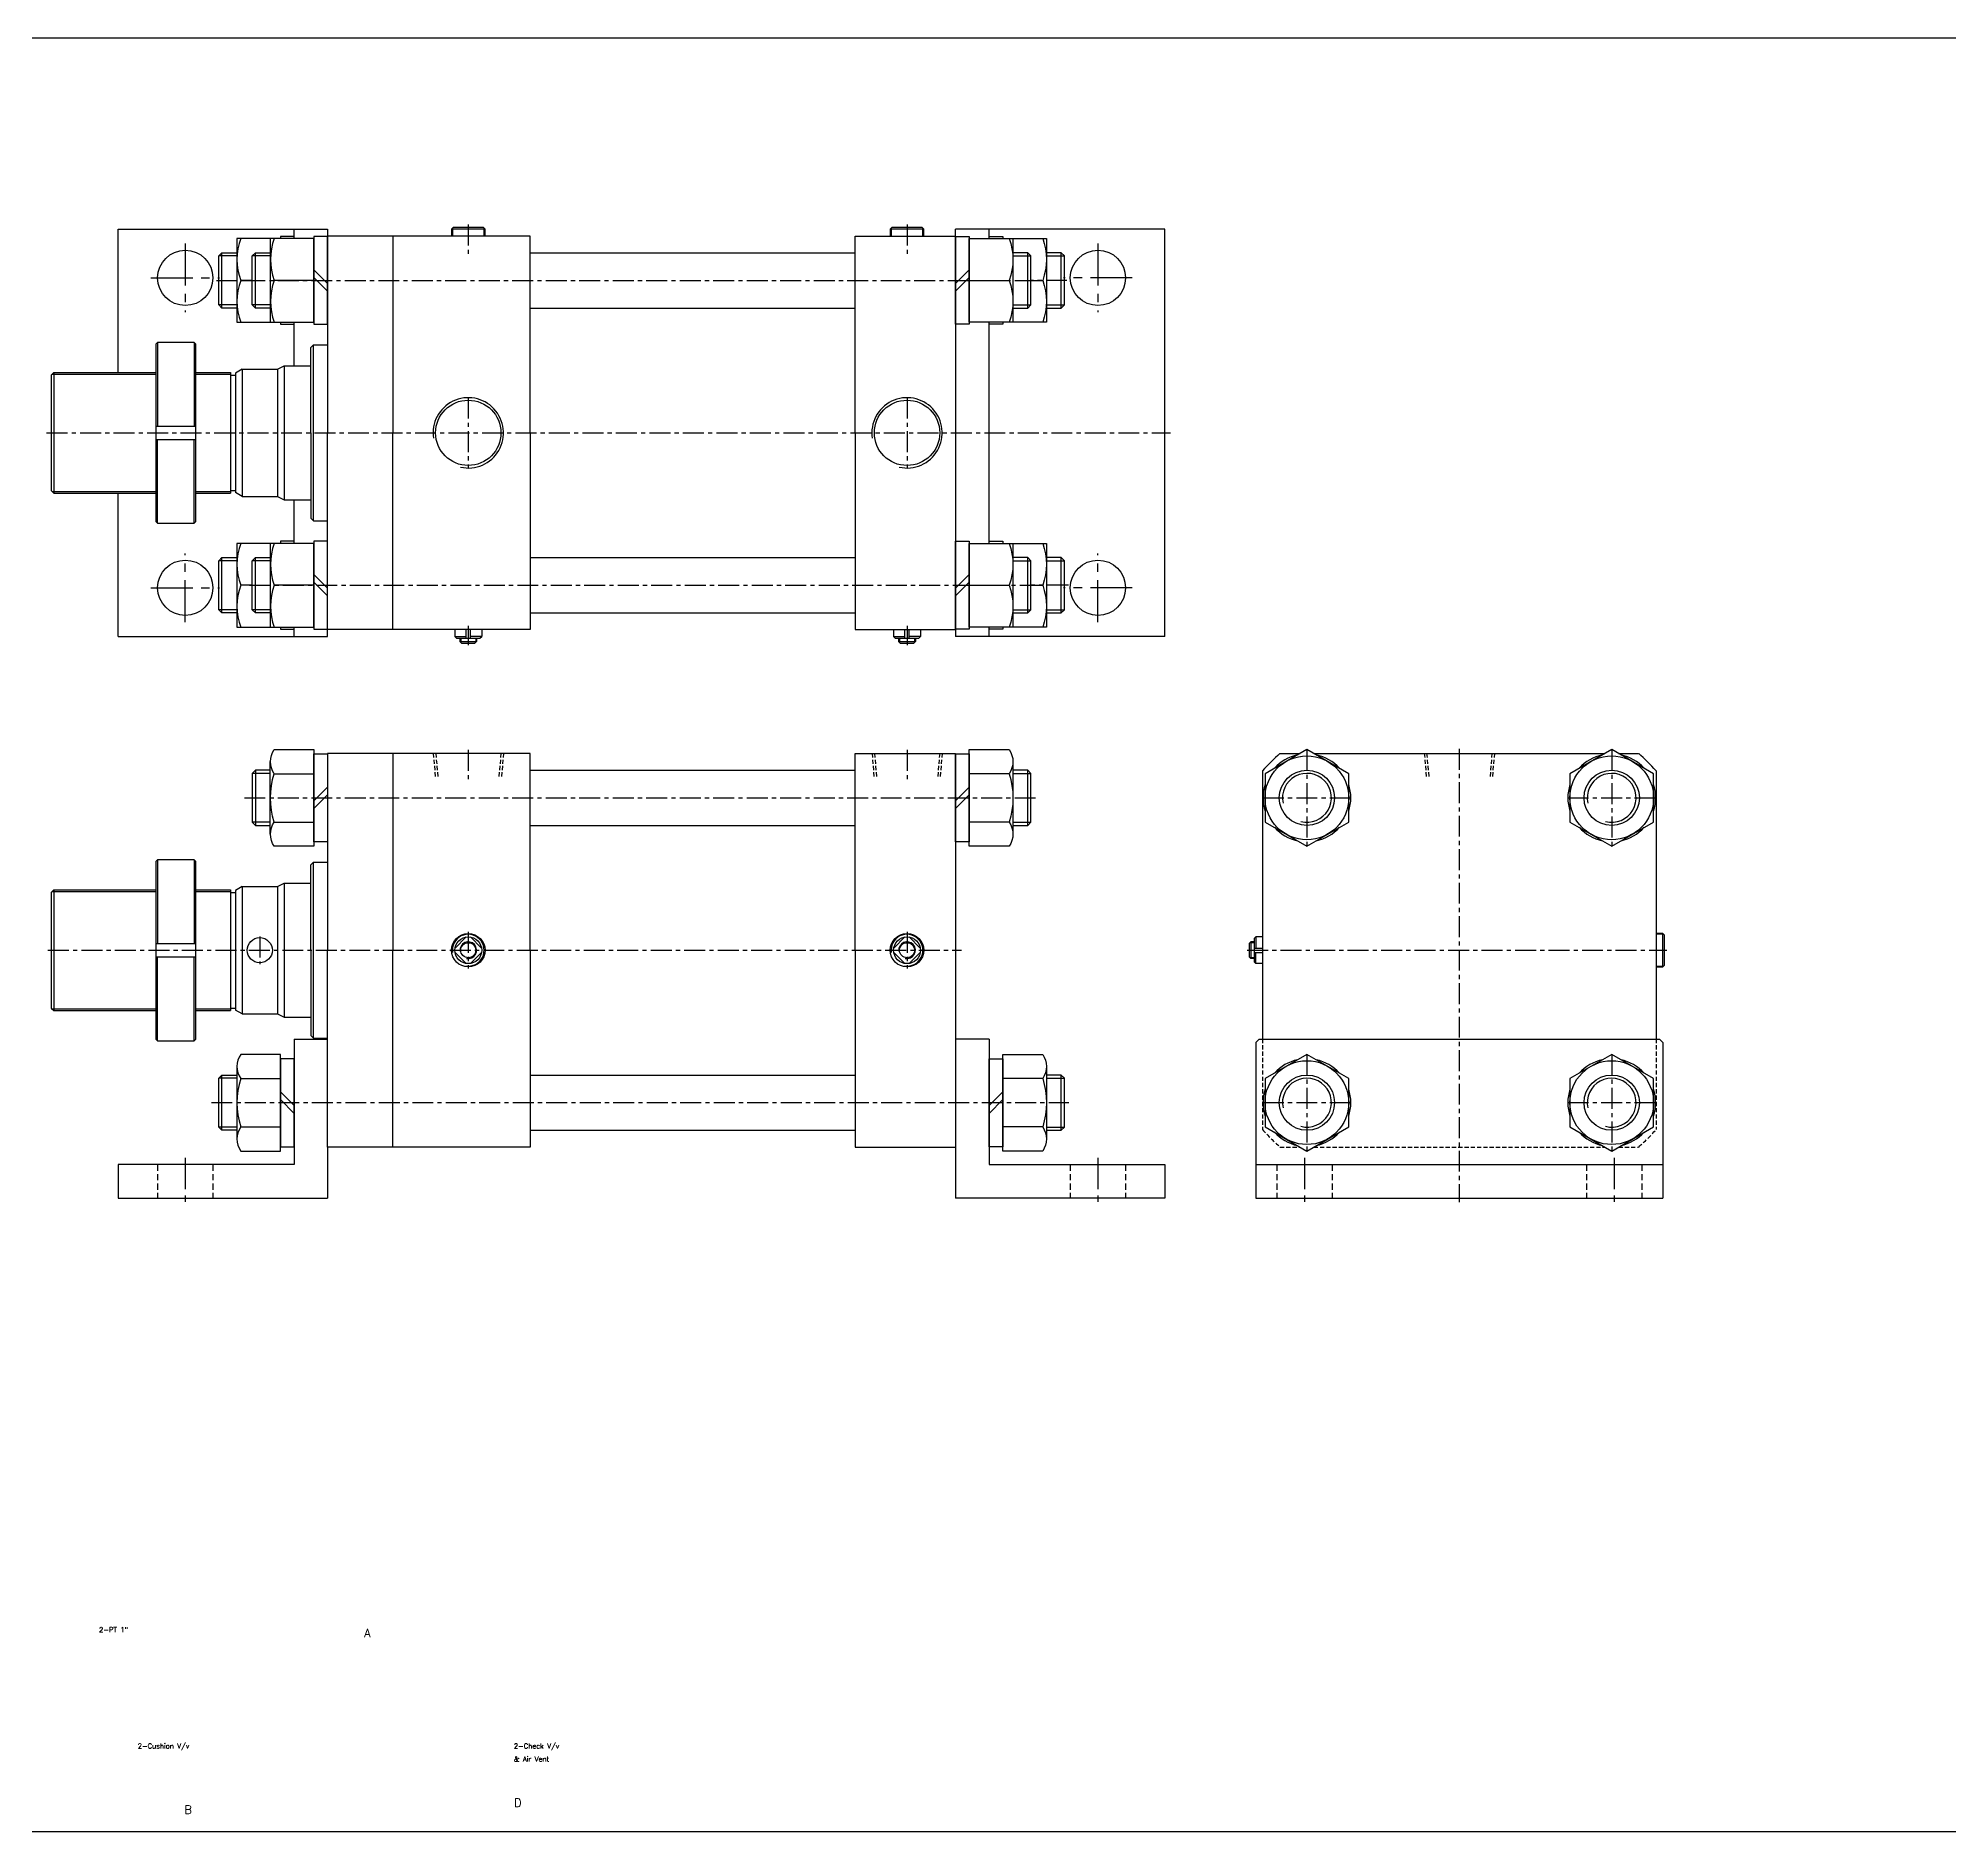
# Model space of a CAD drawing. Extents: x -819 to 29893, y -8942 to 3630.
# Drawn here: x 3367 to 4508, y 0 to 1071 of the extents above; entities that cross this region are included whole.
import ezdxf

# ---------------------------------------------------------------- set-up
doc = ezdxf.new("R2010")
doc.units = 0
doc.header["$LTSCALE"] = 10
doc.header["$MEASUREMENT"] = 0
for name, pattern in [('CENTER', [2, 1.25, -0.25, 0.25, -0.25]), ('CENTERX2', [4, 2.5, -0.5, 0.5, -0.5]), ('HIDDEN', [0.375, 0.25, -0.125]), ('HIDDENX2', [0.75, 0.5, -0.25])]:
    doc.linetypes.add(name, pattern=pattern)
doc.layers.get('0').update_dxf_attribs({"linetype": 'CONTINUOUS'})
for name, color, linetype in [('CEN', 1, 'CENTERX2'), ('CENTER', 1, 'CENTER'), ('HID', 2, 'HIDDENX2'), ('ML', 7, 'CONTINUOUS'), ('THIN', 3, 'CONTINUOUS'), ('외형선', 3, 'CONTINUOUS')]:
    doc.layers.add(name, color=color, linetype=linetype)
doc.styles.add('GHS', font='romans', dxfattribs={"bigfont": 'ghs'})

msp = doc.modelspace()

# ---------------------------------------------------------------- linework, layer by layer
for p, q in [((7461.9, 1070.8), (0, 1070.8)), ((7461.9, 0), (0, 0))]:
    msp.add_line(p, q)
at = {"layer": 'CEN', "linetype": 'CENTER', "ltscale": 2}
for p, q in [((3454.6, 948.2), (3454.6, 907.2)), ((3999.6, 948.2), (3999.6, 907.2)), ((3434.1, 927.7), (3475.1, 927.7)), ((4020.1, 927.7), (3979.1, 927.7)), ((3454.6, 722.2), (3454.6, 763.2)), ((3999.6, 722.2), (3999.6, 763.2)), ((3434.1, 742.7), (3475.1, 742.7)), ((4020.1, 742.7), (3979.1, 742.7))]:
    msp.add_line(p, q, dxfattribs=at)
at = {"layer": 'CEN', "color": 1, "linetype": 'CENTER', "ltscale": 1.5}
for p, q in [((3454.6, 402.3), (3454.6, 374.3)), ((3999.6, 402.3), (3999.6, 374.3)), ((4122.9, 402.3), (4122.9, 374.3)), ((4307.9, 402.3), (4307.9, 374.3))]:
    msp.add_line(p, q, dxfattribs=at)
at = {"layer": 'CENTER'}
for p, q in [((4124.4, 646.1), (4124.4, 588.4)), ((4306.4, 646.1), (4306.4, 588.4)), ((4098.1, 617.3), (4150.8, 617.3)), ((4280.1, 617.3), (4332.8, 617.3)), ((4124.4, 464.1), (4124.4, 406.4)), ((4306.4, 464.1), (4306.4, 406.4)), ((4098.1, 435.3), (4150.8, 435.3)), ((4280.1, 435.3), (4332.8, 435.3))]:
    msp.add_line(p, q, dxfattribs=at)
at = {"layer": 'HID', "color": 6, "linetype": 'HIDDEN', "ltscale": 1.5}
for p, q in [((3438.1, 398.3), (3438.1, 378.3)), ((3471.1, 398.3), (3471.1, 378.3)), ((3983.1, 398.3), (3983.1, 378.3)), ((4016.1, 398.3), (4016.1, 378.3)), ((4106.4, 398.3), (4106.4, 378.3)), ((4139.4, 398.3), (4139.4, 378.3)), ((4291.4, 398.3), (4291.4, 378.3)), ((4324.4, 398.3), (4324.4, 378.3))]:
    msp.add_line(p, q, dxfattribs=at)
at = {"layer": 'ML'}
for p, q in [((3414.6, 956.7), (3539.6, 956.7)), ((3414.6, 871.2), (3414.6, 956.7)), ((3519.6, 951.2), (3519.6, 956.7)), ((3614.6, 957.7), (3613.6, 956.7)), ((3633.6, 956.7), (3613.6, 956.7)), ((3613.6, 956.7), (3613.6, 952.7)), ((3632.6, 957.7), (3614.6, 957.7)), ((3632.6, 957.7), (3633.6, 956.7)), ((3633.6, 952.7), (3633.6, 956.7)), ((3854.6, 835.2), (3854.6, 952.7)), ((3854.6, 952.7), (3914.6, 952.7)), ((3876.6, 957.7), (3875.6, 956.7)), ((3895.6, 956.7), (3875.6, 956.7)), ((3875.6, 956.7), (3875.6, 952.7)), ((3894.6, 957.7), (3876.6, 957.7)), ((3894.6, 957.7), (3895.6, 956.7)), ((3895.6, 952.7), (3895.6, 956.7)), ((4039.6, 956.7), (3914.6, 956.7)), ((3914.6, 952.7), (3914.6, 956.7)), ((3914.6, 952.7), (3914.6, 717.7)), ((3934.6, 951.2), (3934.6, 956.7)), ((4039.6, 835.2), (4039.6, 956.7)), ((3476.5, 909.7), (3476.5, 942.7)), ((3496.5, 909.7), (3496.5, 942.7)), ((3957.7, 909.7), (3957.7, 942.7)), ((3977.7, 909.7), (3977.7, 942.7)), ((3494.6, 926.2), (3487.7, 926.2)), ((3531.4, 926.2), (3507.7, 926.2)), ((3531.4, 932.6), (3539.6, 924.4)), ((3531.4, 928), (3539.6, 919.8)), ((3922.8, 932.6), (3914.6, 924.4)), ((3922.8, 928), (3914.6, 919.8)), ((3922.8, 926.2), (3946.6, 926.2)), ((3959.6, 926.2), (3966.6, 926.2)), ((3519.6, 875.2), (3519.6, 901.2)), ((3934.6, 835.2), (3934.6, 901.2)), ((3437, 888.2), (3438, 889.2)), ((3437, 888.2), (3437, 782.2)), ((3438, 889.2), (3438, 839.2)), ((3460, 889.2), (3438, 889.2)), ((3460, 889.2), (3460, 839.2)), ((3460, 889.2), (3461, 888.2)), ((3461, 782.2), (3461, 888.2)), ((3374.6, 869.7), (3376.1, 871.2)), ((3376.1, 871.2), (3376.1, 799.2)), ((3488.6, 873.2), (3484.6, 870.9)), ((3509.6, 873.2), (3513.6, 875.2)), ((3437, 839.2), (3461, 839.2)), ((3854.6, 835.2), (3854.6, 717.7)), ((3934.6, 769.2), (3934.6, 835.2)), ((4039.6, 713.7), (4039.6, 835.2)), ((3437, 831.2), (3461, 831.2)), ((3438, 781.2), (3438, 831.2)), ((3460, 781.2), (3460, 831.2)), ((3374.6, 800.7), (3376.1, 799.2)), ((3414.6, 713.7), (3414.6, 799.2)), ((3488.6, 797.2), (3484.6, 799.5)), ((3509.6, 797.2), (3513.6, 795.2)), ((3519.6, 769.2), (3519.6, 795.2)), ((3438, 781.2), (3437, 782.2)), ((3438, 781.2), (3460, 781.2)), ((3460, 781.2), (3461, 782.2)), ((3476.5, 727.7), (3476.5, 760.7)), ((3496.5, 727.7), (3496.5, 760.7)), ((3957.7, 727.7), (3957.7, 760.7)), ((3977.7, 727.7), (3977.7, 760.7)), ((3494.6, 744.2), (3487.7, 744.2)), ((3531.4, 744.2), (3507.7, 744.2)), ((3531.4, 750.6), (3539.6, 742.4)), ((3531.4, 746), (3539.6, 737.8)), ((3922.8, 750.6), (3914.6, 742.4)), ((3922.8, 746), (3914.6, 737.8)), ((3922.8, 744.2), (3946.6, 744.2)), ((3959.6, 744.2), (3966.6, 744.2)), ((3519.6, 713.7), (3519.6, 719.2)), ((3934.6, 713.7), (3934.6, 719.2)), ((3414.6, 713.7), (3539.6, 713.7)), ((3615.6, 717.7), (3615.6, 713.7)), ((3616.6, 712.7), (3615.6, 713.7)), ((3615.6, 713.7), (3622.3, 713.7)), ((3616.6, 712.7), (3630.6, 712.7)), ((3618.6, 712.7), (3618.6, 710.7)), ((3618.6, 710.7), (3628.6, 710.7)), ((3619.6, 709.7), (3618.6, 710.7)), ((3619.6, 709.7), (3627.6, 709.7)), ((3622.3, 712.7), (3622.3, 717.7)), ((3624.9, 712.7), (3624.9, 717.7)), ((3631.6, 713.7), (3624.9, 713.7)), ((3627.6, 709.7), (3628.6, 710.7)), ((3628.6, 712.7), (3628.6, 710.7)), ((3630.6, 712.7), (3631.6, 713.7)), ((3631.6, 717.7), (3631.6, 713.7)), ((3854.6, 717.7), (3914.6, 717.7)), ((3877.6, 717.7), (3877.6, 713.7)), ((3877.6, 713.7), (3884.3, 713.7)), ((3878.6, 712.7), (3877.6, 713.7)), ((3878.6, 712.7), (3892.6, 712.7)), ((3880.6, 712.7), (3880.6, 710.7)), ((3880.6, 710.7), (3890.6, 710.7)), ((3881.6, 709.7), (3880.6, 710.7)), ((3881.6, 709.7), (3889.6, 709.7)), ((3884.3, 712.7), (3884.3, 717.7)), ((3886.9, 712.7), (3886.9, 717.7)), ((3893.6, 713.7), (3886.9, 713.7)), ((3889.6, 709.7), (3890.6, 710.7)), ((3890.6, 712.7), (3890.6, 710.7)), ((3892.6, 712.7), (3893.6, 713.7)), ((3893.6, 717.7), (3893.6, 713.7)), ((3914.6, 717.7), (3914.6, 713.7)), ((4039.6, 713.7), (3914.6, 713.7)), ((3854.6, 643.8), (3914.6, 643.8)), ((3854.6, 526.3), (3854.6, 643.8)), ((3914.6, 643.8), (3914.6, 408.8)), ((4108.3, 643.8), (4120.3, 643.8)), ((4128.5, 643.8), (4302.3, 643.8)), ((4310.5, 643.8), (4322.5, 643.8)), ((3496.5, 633.8), (3496.5, 600.8)), ((3505.4, 595.6), (3505.4, 638.9)), ((3507.7, 631.7), (3531.4, 631.7)), ((3946.6, 631.7), (3922.8, 631.7)), ((3948.8, 638.9), (3948.8, 595.6)), ((3957.7, 600.8), (3957.7, 633.8)), ((4097.9, 633.4), (4097.9, 473.3)), ((4332.9, 633.4), (4332.9, 473.3)), ((3531.4, 615.5), (3539.6, 623.7)), ((3531.4, 610.9), (3539.6, 619.1)), ((3922.8, 623.7), (3914.6, 615.5)), ((3922.8, 619.1), (3914.6, 610.9)), ((3507.7, 602.8), (3531.4, 602.8)), ((3946.6, 602.8), (3922.8, 602.8)), ((3437, 579.3), (3438, 580.3)), ((3437, 579.3), (3437, 473.3)), ((3460, 580.3), (3438, 580.3)), ((3438, 580.3), (3438, 530.3)), ((3460, 580.3), (3461, 579.3)), ((3460, 580.3), (3460, 530.3)), ((3461, 473.3), (3461, 579.3)), ((3374.6, 560.8), (3376.1, 562.3)), ((3376.1, 562.3), (3376.1, 490.3)), ((3488.6, 564.3), (3484.6, 562)), ((3509.6, 564.3), (3513.6, 566.3)), ((3437, 530.3), (3461, 530.3)), ((3622.3, 534.2), (3615.7, 527.6)), ((3624.9, 534.2), (3631.5, 527.6)), ((3854.6, 526.3), (3854.6, 408.8)), ((3884.3, 534.2), (3877.7, 527.6)), ((3886.9, 534.2), (3893.5, 527.6)), ((4089.9, 530.3), (4090.9, 531.3)), ((4089.9, 530.3), (4089.9, 522.3)), ((4092.9, 531.3), (4090.9, 531.3)), ((4090.9, 531.3), (4090.9, 521.3)), ((4092.9, 533.3), (4093.9, 534.3)), ((4092.9, 533.3), (4092.9, 519.3)), ((4092.9, 527.6), (4097.9, 527.6)), ((4097.9, 534.3), (4093.9, 534.3)), ((4093.9, 534.3), (4093.9, 527.6)), ((4336.9, 536.3), (4332.9, 536.3)), ((4336.9, 516.3), (4336.9, 536.3)), ((4337.9, 535.3), (4336.9, 536.3)), ((4337.9, 517.3), (4337.9, 535.3)), ((3437, 522.3), (3461, 522.3)), ((3438, 472.3), (3438, 522.3)), ((3460, 472.3), (3460, 522.3)), ((3615.7, 525), (3622.3, 518.4)), ((3631.5, 525), (3624.9, 518.4)), ((3877.7, 525), (3884.3, 518.4)), ((3893.5, 525), (3886.9, 518.4)), ((4089.9, 522.3), (4090.9, 521.3)), ((4092.9, 521.3), (4090.9, 521.3)), ((4092.9, 525), (4097.9, 525)), ((4092.9, 519.3), (4093.9, 518.3)), ((4093.9, 518.3), (4093.9, 525)), ((4097.9, 518.3), (4093.9, 518.3)), ((4332.9, 516.3), (4336.9, 516.3)), ((4337.9, 517.3), (4336.9, 516.3)), ((3374.6, 491.8), (3376.1, 490.3)), ((3488.6, 488.3), (3484.6, 490.6)), ((3509.6, 488.3), (3513.6, 486.3)), ((3438, 472.3), (3437, 473.3)), ((3438, 472.3), (3460, 472.3)), ((3460, 472.3), (3461, 473.3)), ((3519.6, 473.3), (3519.6, 398.3)), ((3519.6, 473.3), (3539.6, 473.3)), ((3934.6, 473.3), (3914.6, 473.3)), ((3934.6, 473.3), (3934.6, 398.3)), ((4095.9, 473.3), (4093.9, 471.3)), ((4093.9, 471.3), (4093.9, 378.3)), ((4095.9, 473.3), (4334.9, 473.3)), ((4334.9, 473.3), (4336.9, 471.3)), ((4336.9, 471.3), (4336.9, 378.3)), ((3485.4, 456.9), (3485.4, 413.6)), ((3968.8, 456.9), (3968.8, 413.6)), ((3476.5, 418.8), (3476.5, 451.8)), ((3487.7, 449.7), (3511.4, 449.7)), ((3966.6, 449.7), (3942.8, 449.7)), ((3977.7, 418.8), (3977.7, 451.8)), ((3511.4, 441.7), (3519.6, 433.5)), ((3511.4, 437.1), (3519.6, 428.9)), ((3942.8, 441.7), (3934.6, 433.5)), ((3942.8, 437.1), (3934.6, 428.9)), ((3487.7, 420.8), (3511.4, 420.8)), ((3966.6, 420.8), (3942.8, 420.8)), ((3539.6, 408.8), (3539.6, 378.3)), ((3854.6, 408.8), (3914.6, 408.8)), ((3914.6, 408.8), (3914.6, 378.3)), ((3414.6, 398.3), (3414.6, 378.3)), ((3519.6, 398.3), (3414.6, 398.3)), ((3934.6, 398.3), (4039.6, 398.3)), ((4039.6, 398.3), (4039.6, 378.3)), ((4093.9, 398.3), (4336.9, 398.3)), ((3414.6, 378.3), (3539.6, 378.3)), ((4039.6, 378.3), (3914.6, 378.3)), ((4093.9, 378.3), (4336.9, 378.3))]:
    msp.add_line(p, q, dxfattribs=at)
at = {"layer": 'ML', "color": 7}
for p, q in [((3539.6, 956.7), (3539.6, 835.2)), ((3660.6, 952.7), (3539.6, 952.7)), ((3578.6, 952.7), (3578.6, 835.2)), ((3660.6, 835.2), (3660.6, 952.7)), ((3374.6, 869.7), (3374.6, 800.7)), ((3481.6, 871.2), (3481.6, 799.2)), ((3484.6, 870.9), (3484.6, 799.5)), ((3488.6, 873.2), (3488.6, 797.2)), ((3509.6, 873.2), (3509.6, 797.2)), ((3513.6, 875.2), (3513.6, 795.2)), ((3539.6, 713.7), (3539.6, 835.2)), ((3578.6, 717.7), (3578.6, 835.2)), ((3660.6, 835.2), (3660.6, 717.7)), ((3660.6, 717.7), (3539.6, 717.7)), ((3660.6, 717.7), (3578.6, 717.7)), ((3660.6, 643.8), (3539.6, 643.8)), ((3539.6, 643.8), (3539.6, 526.3)), ((3578.6, 643.8), (3578.6, 526.3)), ((3660.6, 526.3), (3660.6, 643.8)), ((3374.6, 560.8), (3374.6, 491.8)), ((3481.6, 562.3), (3481.6, 490.3)), ((3484.6, 562), (3484.6, 490.6)), ((3488.6, 564.3), (3488.6, 488.3)), ((3509.6, 564.3), (3509.6, 488.3)), ((3513.6, 566.3), (3513.6, 486.3)), ((3539.6, 408.8), (3539.6, 526.3)), ((3578.6, 408.8), (3578.6, 526.3)), ((3660.6, 526.3), (3660.6, 408.8)), ((3660.6, 408.8), (3539.6, 408.8)), ((3660.6, 408.8), (3578.6, 408.8))]:
    msp.add_line(p, q, dxfattribs=at)
at = {"layer": 'ML', "color": 2}
for p, q in [((3614.1, 957.2), (3614.1, 952.7)), ((3633.1, 952.7), (3633.1, 957.2)), ((3876.1, 957.2), (3876.1, 952.7)), ((3895.1, 952.7), (3895.1, 957.2)), ((3619.1, 712.7), (3619.1, 710.2)), ((3628.1, 712.7), (3628.1, 710.2)), ((3881.1, 712.7), (3881.1, 710.2)), ((3890.1, 712.7), (3890.1, 710.2)), ((4092.9, 530.8), (4090.4, 530.8)), ((4337.4, 535.8), (4332.9, 535.8)), ((4092.9, 521.8), (4090.4, 521.8)), ((4332.9, 516.8), (4337.4, 516.8))]:
    msp.add_line(p, q, dxfattribs=at)
at = {"layer": 'ML', "color": 1, "linetype": 'CENTER'}
for p, q in [((3623.6, 856.2), (3623.6, 814.3)), ((3885.6, 856.2), (3885.6, 814.3)), ((3623.6, 720), (3623.6, 708.5)), ((3885.6, 720), (3885.6, 708.5)), ((4215.4, 646.6), (4215.4, 375.9)), ((3623.6, 537.3), (3623.6, 515.3)), ((3885.6, 537.3), (3885.6, 515.3)), ((3499.1, 534.5), (3499.1, 518)), ((4088.7, 526.3), (4339.4, 526.3))]:
    msp.add_line(p, q, dxfattribs=at)
at = {"layer": 'ML', "color": 6, "linetype": 'HIDDEN'}
for p, q in [((3602.7, 643.8), (3603.9, 629.8)), ((3604.2, 643.8), (3605.4, 629.8)), ((3643.1, 643.8), (3641.9, 629.8)), ((3644.6, 643.8), (3643.4, 629.8)), ((3864.7, 643.8), (3865.9, 629.8)), ((3866.2, 643.8), (3867.4, 629.8)), ((3905.1, 643.8), (3903.9, 629.8)), ((3906.6, 643.8), (3905.4, 629.8)), ((4194.5, 643.8), (4195.7, 629.8)), ((4195.9, 643.8), (4197.2, 629.8)), ((4234.9, 643.8), (4233.7, 629.8)), ((4236.4, 643.8), (4235.1, 629.8)), ((4097.9, 473.3), (4097.9, 419.2)), ((4332.9, 473.3), (4332.9, 419.2)), ((4108.3, 408.8), (4120.3, 408.8)), ((4128.5, 408.8), (4302.3, 408.8)), ((4310.5, 408.8), (4322.5, 408.8))]:
    msp.add_line(p, q, dxfattribs=at)
at = {"layer": 'ML'}
for points in [[(3511.4, 951.2), (3485.4, 951.2), (3485.4, 901.2), (3511.4, 901.2)], [(3519.6, 951.2), (3519.6, 952.5), (3511.4, 952.5), (3511.4, 951.2)], [(3539.6, 900), (3539.6, 952.5), (3531.4, 952.5), (3531.4, 900), (3539.6, 900)], [(3914.6, 900), (3914.6, 952.5), (3922.8, 952.5), (3922.8, 900), (3914.6, 900)], [(3934.6, 951.2), (3934.6, 952.5), (3942.8, 952.5), (3942.8, 951.2)], [(3942.8, 951.2), (3968.8, 951.2), (3968.8, 901.2), (3942.8, 901.2)], [(3485.4, 909.7), (3476.5, 909.7), (3474.6, 911.6), (3474.6, 940.8), (3476.5, 942.7), (3485.4, 942.7)], [(3505.4, 909.7), (3496.5, 909.7), (3494.6, 911.6), (3494.6, 940.8), (3496.5, 942.7), (3505.4, 942.7)], [(3948.8, 909.7), (3957.7, 909.7), (3959.6, 911.6), (3959.6, 940.8), (3957.7, 942.7), (3948.8, 942.7)], [(3968.8, 909.7), (3977.7, 909.7), (3979.6, 911.6), (3979.6, 940.8), (3977.7, 942.7), (3968.8, 942.7)], [(3511.4, 901.2), (3511.4, 900), (3519.6, 900)], [(3519.6, 900), (3519.6, 901.2)], [(3942.8, 901.2), (3942.8, 900), (3934.6, 900)], [(3934.6, 900), (3934.6, 901.2)], [(3511.4, 769.2), (3485.4, 769.2), (3485.4, 719.2), (3511.4, 719.2)], [(3519.6, 769.2), (3519.6, 770.5), (3511.4, 770.5), (3511.4, 769.2)], [(3539.6, 718), (3539.6, 770.5), (3531.4, 770.5), (3531.4, 718), (3539.6, 718)], [(3914.6, 718), (3914.6, 770.5), (3922.8, 770.5), (3922.8, 718), (3914.6, 718)], [(3934.6, 769.2), (3934.6, 770.5), (3942.8, 770.5), (3942.8, 769.2)], [(3942.8, 769.2), (3968.8, 769.2), (3968.8, 719.2), (3942.8, 719.2)], [(3485.4, 727.7), (3476.5, 727.7), (3474.6, 729.6), (3474.6, 758.8), (3476.5, 760.7), (3485.4, 760.7)], [(3505.4, 727.7), (3496.5, 727.7), (3494.6, 729.6), (3494.6, 758.8), (3496.5, 760.7), (3505.4, 760.7)], [(3948.8, 727.7), (3957.7, 727.7), (3959.6, 729.6), (3959.6, 758.8), (3957.7, 760.7), (3948.8, 760.7)], [(3968.8, 727.7), (3977.7, 727.7), (3979.6, 729.6), (3979.6, 758.8), (3977.7, 760.7), (3968.8, 760.7)], [(3511.4, 719.2), (3511.4, 718), (3519.6, 718)], [(3519.6, 718), (3519.6, 719.2)], [(3942.8, 719.2), (3942.8, 718), (3934.6, 718)], [(3934.6, 718), (3934.6, 719.2)], [(3539.6, 643.5), (3539.6, 591), (3531.4, 591), (3531.4, 643.5), (3539.6, 643.5)], [(3914.6, 591), (3914.6, 643.5), (3922.8, 643.5), (3922.8, 591), (3914.6, 591)], [(4099.4, 631.7), (4099.4, 602.8), (4124.4, 588.4), (4149.4, 602.8), (4149.4, 631.7), (4124.4, 646.1), (4099.4, 631.7)], [(4281.4, 631.7), (4281.4, 602.8), (4306.4, 588.4), (4331.4, 602.8), (4331.4, 631.7), (4306.4, 646.1), (4281.4, 631.7)], [(3505.4, 633.8), (3496.5, 633.8), (3494.6, 631.9), (3494.6, 602.7), (3496.5, 600.8), (3505.4, 600.8)], [(3948.8, 600.8), (3957.7, 600.8), (3959.6, 602.7), (3959.6, 631.9), (3957.7, 633.8), (3948.8, 633.8)], [(3519.6, 409), (3519.6, 461.5), (3511.4, 461.5), (3511.4, 409), (3519.6, 409)], [(3934.6, 409), (3934.6, 461.5), (3942.8, 461.5), (3942.8, 409), (3934.6, 409)], [(4099.4, 449.7), (4099.4, 420.8), (4124.4, 406.4), (4149.4, 420.8), (4149.4, 449.7), (4124.4, 464.1), (4099.4, 449.7)], [(4281.4, 449.7), (4281.4, 420.8), (4306.4, 406.4), (4331.4, 420.8), (4331.4, 449.7), (4306.4, 464.1), (4281.4, 449.7)], [(3485.4, 418.8), (3476.5, 418.8), (3474.6, 420.7), (3474.6, 449.9), (3476.5, 451.8), (3485.4, 451.8)], [(3968.8, 418.8), (3977.7, 418.8), (3979.6, 420.7), (3979.6, 449.9), (3977.7, 451.8), (3968.8, 451.8)]]:
    msp.add_lwpolyline(points, dxfattribs=at)
for points in [[(3487.7, 951.2, 0.178633), (3487.7, 926.2, 0.178633), (3487.7, 901.2)], [(3507.7, 951.2, 0.178633), (3507.7, 926.2, 0.178633), (3507.7, 901.2)], [(3946.6, 951.2, -0.178633), (3946.6, 926.2, -0.178633), (3946.6, 901.2)], [(3966.6, 951.2, -0.178633), (3966.6, 926.2, -0.178633), (3966.6, 901.2)], [(3487.7, 769.2, 0.178633), (3487.7, 744.2, 0.178633), (3487.7, 719.2)], [(3507.7, 769.2, 0.178633), (3507.7, 744.2, 0.178633), (3507.7, 719.2)], [(3946.6, 769.2, -0.178633), (3946.6, 744.2, -0.178633), (3946.6, 719.2)], [(3966.6, 769.2, -0.178633), (3966.6, 744.2, -0.178633), (3966.6, 719.2)], [(3531.4, 588.4), (3507.7, 588.4, -0.309401), (3507.7, 602.8, -0.154701), (3507.7, 631.7, -0.309401), (3507.7, 646.1), (3531.4, 646.1), (3531.4, 588.4)], [(3922.8, 646.1), (3946.6, 646.1, -0.309401), (3946.6, 631.7, -0.154701), (3946.6, 602.8, -0.309401), (3946.6, 588.4), (3922.8, 588.4), (3922.8, 646.1)], [(3511.4, 464.1), (3487.7, 464.1, 0.309401), (3487.7, 449.7, 0.154701), (3487.7, 420.8, 0.309401), (3487.7, 406.4), (3511.4, 406.4), (3511.4, 464.1)], [(3942.8, 464.1), (3966.6, 464.1, -0.309401), (3966.6, 449.7, -0.154701), (3966.6, 420.8, -0.309401), (3966.6, 406.4), (3942.8, 406.4), (3942.8, 464.1)]]:
    msp.add_lwpolyline(points, format="xyb", dxfattribs=at)
for points in [[(3531.4, 951.2), (3505.4, 951.2), (3505.4, 901.2), (3531.4, 901.2)], [(3922.8, 951.2), (3948.8, 951.2), (3948.8, 901.2), (3922.8, 901.2)], [(3531.4, 769.2), (3505.4, 769.2), (3505.4, 719.2), (3531.4, 719.2)], [(3922.8, 769.2), (3948.8, 769.2), (3948.8, 719.2), (3922.8, 719.2)]]:
    msp.add_lwpolyline(points, close=True, dxfattribs=at)
for centre, radius in [((3454.6, 927.7), 16.5), ((3999.6, 927.7), 16.5), ((3623.6, 835.2), 19.5), ((3885.6, 835.2), 19.5), ((3454.6, 742.7), 16.5), ((3999.6, 742.7), 16.5), ((4124.4, 617.3), 25), ((4306.4, 617.3), 25), ((4124.4, 617.3), 16.5), ((4306.4, 617.3), 16.5), ((3499.1, 526.3), 7.5), ((3623.6, 526.3), 10), ((3623.6, 526.3), 8), ((3623.6, 526.3), 4.5), ((3885.6, 526.3), 10), ((3885.6, 526.3), 8), ((3885.6, 526.3), 4.5), ((4124.4, 435.3), 25), ((4306.4, 435.3), 25), ((4124.4, 435.3), 16.5), ((4306.4, 435.3), 16.5)]:
    msp.add_circle(centre, radius, dxfattribs=at)
at = {"layer": 'ML', "color": 2}
for centre, radius, start, end in [((3623.6, 835.2), 21, 257.2786, 188.7835), ((3885.6, 835.2), 21, 257.2786, 188.7835), ((4124.4, 617.3), 14.6, 255.4042, 192.5338), ((4306.4, 617.3), 14.6, 255.4042, 192.5338), ((3623.6, 526.3), 9.5, 261.4114, 188.1478), ((3623.6, 526.3), 5, 257.904, 186.2569), ((3885.6, 526.3), 9.5, 261.4114, 188.1478), ((3885.6, 526.3), 5, 257.904, 186.2569), ((4124.4, 435.3), 14.6, 255.4042, 192.5338), ((4306.4, 435.3), 14.6, 255.4042, 192.5338)]:
    msp.add_arc(centre, radius, start, end, dxfattribs=at)
at = {"layer": 'ML'}
for centre, radius, start, end in [((4215.4, 526.3), 159, 132.3542, 137.6458), ((4124.4, 617.3), 26.2, 102.2472, 137.7528), ((4124.4, 617.3), 26.2, 42.2472, 77.7528), ((4306.4, 617.3), 26.2, 102.2472, 137.7528), ((4306.4, 617.3), 26.2, 42.2472, 77.7528), ((4215.4, 526.3), 159, 42.3542, 47.6458), ((4124.4, 617.3), 26.2, 162.2472, 197.7528), ((4124.4, 617.3), 26.2, 342.2472, 17.7528), ((4306.4, 617.3), 26.2, 162.2472, 197.7528), ((4306.4, 617.3), 26.2, 342.2472, 17.7528), ((4124.4, 617.3), 26.2, 222.2472, 257.7528), ((4124.4, 617.3), 26.2, 282.2472, 317.7528), ((4306.4, 617.3), 26.2, 222.2472, 257.7528), ((4306.4, 617.3), 26.2, 282.2472, 317.7528), ((4124.4, 435.3), 26.2, 102.2472, 137.7528), ((4124.4, 435.3), 26.2, 42.2472, 77.7528), ((4306.4, 435.3), 26.2, 102.2472, 137.7528), ((4306.4, 435.3), 26.2, 42.2472, 77.7528), ((4124.4, 435.3), 26.2, 162.2472, 197.7528), ((4124.4, 435.3), 26.2, 342.2472, 17.7528), ((4306.4, 435.3), 26.2, 162.2472, 197.7528), ((4306.4, 435.3), 26.2, 342.2472, 17.7528), ((4124.4, 435.3), 26.2, 222.2472, 257.7528), ((4124.4, 435.3), 26.2, 282.2472, 317.7528), ((4306.4, 435.3), 26.2, 222.2472, 257.7528), ((4306.4, 435.3), 26.2, 282.2472, 317.7528)]:
    msp.add_arc(centre, radius, start, end, dxfattribs=at)
at = {"layer": 'ML', "color": 6, "linetype": 'HIDDEN'}
for start, end in [(222.3542, 227.6458), (312.3542, 317.6458)]:
    msp.add_arc((4215.4, 526.3), 159, start, end, dxfattribs=at)
at = {"layer": 'THIN'}
for p, q in [((3485.4, 940.8), (3474.6, 940.8)), ((3505.4, 940.8), (3494.6, 940.8)), ((3948.8, 940.8), (3959.6, 940.8)), ((3968.8, 940.8), (3979.6, 940.8)), ((3485.4, 911.6), (3474.6, 911.6)), ((3505.4, 911.6), (3494.6, 911.6)), ((3948.8, 911.6), (3959.6, 911.6)), ((3968.8, 911.6), (3979.6, 911.6)), ((3485.4, 758.8), (3474.6, 758.8)), ((3505.4, 758.8), (3494.6, 758.8)), ((3948.8, 758.8), (3959.6, 758.8)), ((3968.8, 758.8), (3979.6, 758.8)), ((3485.4, 729.6), (3474.6, 729.6)), ((3505.4, 729.6), (3494.6, 729.6)), ((3948.8, 729.6), (3959.6, 729.6)), ((3968.8, 729.6), (3979.6, 729.6)), ((3505.4, 631.9), (3494.6, 631.9)), ((3948.8, 631.9), (3959.6, 631.9)), ((3505.4, 602.7), (3494.6, 602.7)), ((3948.8, 602.7), (3959.6, 602.7)), ((3485.4, 449.9), (3474.6, 449.9)), ((3968.8, 449.9), (3979.6, 449.9)), ((3485.4, 420.7), (3474.6, 420.7)), ((3968.8, 420.7), (3979.6, 420.7))]:
    msp.add_line(p, q, dxfattribs=at)
at = {"layer": '외형선', "color": 1, "linetype": 'CENTER'}
for p, q in [((3623.6, 959.5), (3623.6, 941.1)), ((3885.6, 959.5), (3885.6, 941.1)), ((3473.2, 926.2), (3494.6, 926.2)), ((3489.9, 926.2), (3962.7, 926.2)), ((3981.1, 926.2), (3959.6, 926.2)), ((3371.8, 835.2), (4042.9, 835.2)), ((3492.9, 744.2), (3966.4, 744.2)), ((3492.9, 744.2), (3494.6, 744.2)), ((3982, 744.2), (3959.6, 744.2)), ((3623.6, 645.9), (3623.6, 627.5)), ((3885.6, 645.9), (3885.6, 627.5)), ((3489.9, 617.3), (3962.7, 617.3)), ((3372.6, 526.3), (3918.2, 526.3)), ((3470.2, 435.3), (3982.2, 435.3))]:
    msp.add_line(p, q, dxfattribs=at)
at = {"layer": '외형선', "color": 7, "linetype": 'Continuous'}
for p, q in [((3660.6, 942.7), (3854.6, 942.7)), ((3660.6, 909.7), (3854.6, 909.7)), ((3660.6, 760.7), (3854.6, 760.7)), ((3660.6, 727.7), (3854.6, 727.7)), ((3660.6, 633.8), (3854.6, 633.8)), ((3660.6, 600.8), (3854.6, 600.8)), ((3660.6, 451.8), (3854.6, 451.8)), ((3660.6, 418.8), (3854.6, 418.8))]:
    msp.add_line(p, q, dxfattribs=at)
at = {"layer": '외형선', "color": 7}
for p, q in [((3529.6, 886.2), (3531.1, 887.7)), ((3529.6, 835.2), (3529.6, 886.2)), ((3531.1, 782.7), (3531.1, 887.7)), ((3531.1, 887.7), (3539.6, 887.7)), ((3376.1, 871.2), (3437, 871.2)), ((3461, 871.2), (3481.6, 871.2)), ((3481.6, 869.7), (3484.6, 869.7)), ((3488.6, 873.2), (3509.6, 873.2)), ((3513.6, 875.2), (3529.6, 875.2)), ((3529.6, 835.2), (3529.6, 784.2)), ((3376.1, 799.2), (3437, 799.2)), ((3461, 799.2), (3481.6, 799.2)), ((3481.6, 800.7), (3484.6, 800.7)), ((3488.6, 797.2), (3509.6, 797.2)), ((3513.6, 795.2), (3529.6, 795.2)), ((3529.6, 784.2), (3531.1, 782.7)), ((3531.1, 782.7), (3539.6, 782.7)), ((3529.6, 577.3), (3531.1, 578.8)), ((3529.6, 526.3), (3529.6, 577.3)), ((3531.1, 473.8), (3531.1, 578.8)), ((3531.1, 578.8), (3539.6, 578.8)), ((3376.1, 562.3), (3437, 562.3)), ((3461, 562.3), (3481.6, 562.3)), ((3481.6, 560.8), (3484.6, 560.8)), ((3488.6, 564.3), (3509.6, 564.3)), ((3513.6, 566.3), (3529.6, 566.3)), ((3529.6, 526.3), (3529.6, 475.3)), ((3481.6, 491.8), (3484.6, 491.8)), ((3376.1, 490.3), (3437, 490.3)), ((3461, 490.3), (3481.6, 490.3)), ((3488.6, 488.3), (3509.6, 488.3)), ((3513.6, 486.3), (3529.6, 486.3)), ((3529.6, 475.3), (3531.1, 473.8)), ((3531.1, 473.8), (3539.6, 473.8))]:
    msp.add_line(p, q, dxfattribs=at)
at = {"layer": '외형선', "color": 2}
for p, q in [((3375.1, 870.2), (3437, 870.2)), ((3461, 870.2), (3481.6, 870.2)), ((3375.1, 800.2), (3437, 800.2)), ((3461, 800.2), (3481.6, 800.2)), ((3375.1, 561.3), (3437, 561.3)), ((3461, 561.3), (3481.6, 561.3)), ((3375.1, 491.3), (3437, 491.3)), ((3461, 491.3), (3481.6, 491.3))]:
    msp.add_line(p, q, dxfattribs=at)

# ---------------------------------------------------------------- texts
at = {"layer": 'ML', "style": 'GHS'}
for s, p in [('A', (3561.4, 116.2)), ('B', (3454, 10.7)), ('D', (3651, 14.8))]:
    msp.add_text(s, height=5, dxfattribs=at).set_placement(p)
at = {"layer": 'ML', "color": 2, "char_height": 3, "attachment_point": 7, "style": 'GHS'}
for s, insert in [('2-PT 1"', (3403.1, 119.1)), ('2-Cushion V/v', (3426.2, 48.7)), ('2-Check V/v', (3650.8, 48.7)), ('& Air Vent', (3650.8, 41.9))]:
    msp.add_mtext(s, dxfattribs=dict(at, insert=insert))

doc.saveas('drawing.dxf')
